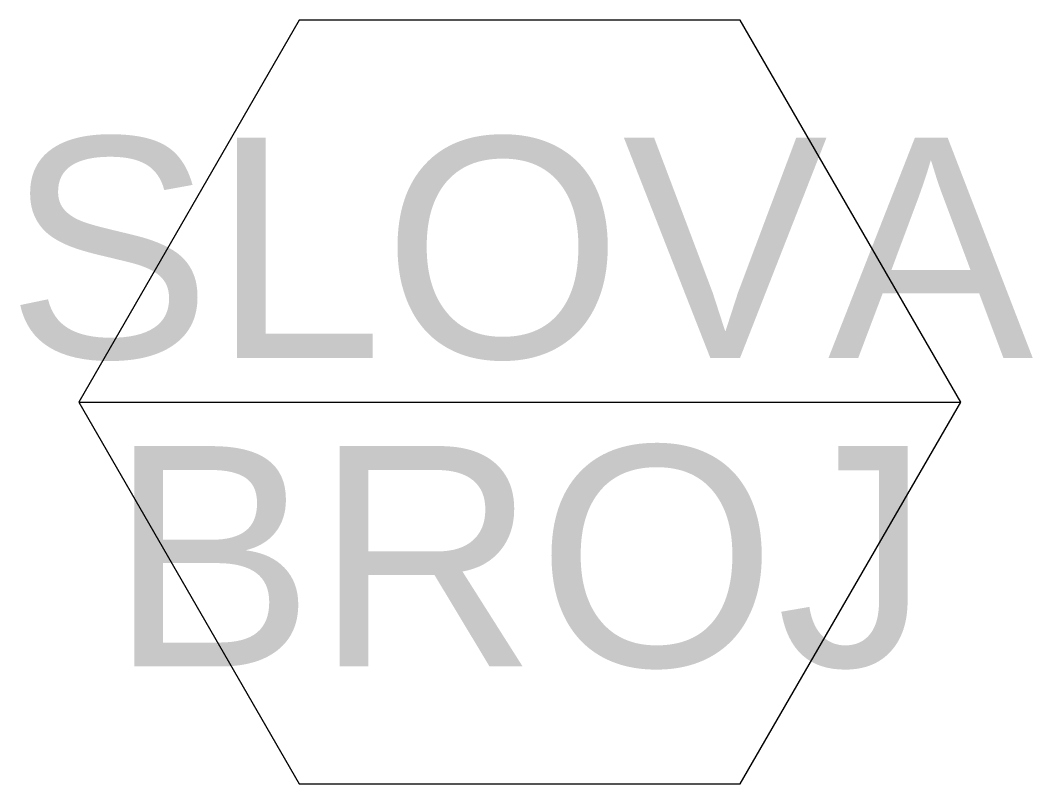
# Model space of a CAD drawing. Extents: x -12.5 to -1, y -4.6 to 4.1.
import ezdxf
from ezdxf.enums import TextEntityAlignment as Align

# ---------------------------------------------------------------- set-up
doc = ezdxf.new("R2010")
doc.units = 0
doc.layers.add('TextLayer', color=250, linetype='Continuous')
doc.styles.get("Standard").update_dxf_attribs({"font": 'arial.ttf'})

msp = doc.modelspace()

# ---------------------------------------------------------------- linework, layer by layer
msp.add_line((-11.84, -0.242), (-1.84, -0.242))
msp.add_lwpolyline([(-9.34, 4.088), (-11.84, -0.242), (-9.34, -4.572), (-4.34, -4.572), (-1.84, -0.242), (-4.34, 4.088)], close=True)

# ---------------------------------------------------------------- texts
at = {"layer": 'TextLayer'}
for tag, text, p in [('SLOVA', 'Slova', (-6.84, 0.258)), ('BROJ', '123', (-6.84, -3.242))]:
    msp.add_attdef(tag, text=text, height=2.5, dxfattribs=at).set_placement(p, align=Align.CENTER)

doc.saveas('drawing.dxf')
